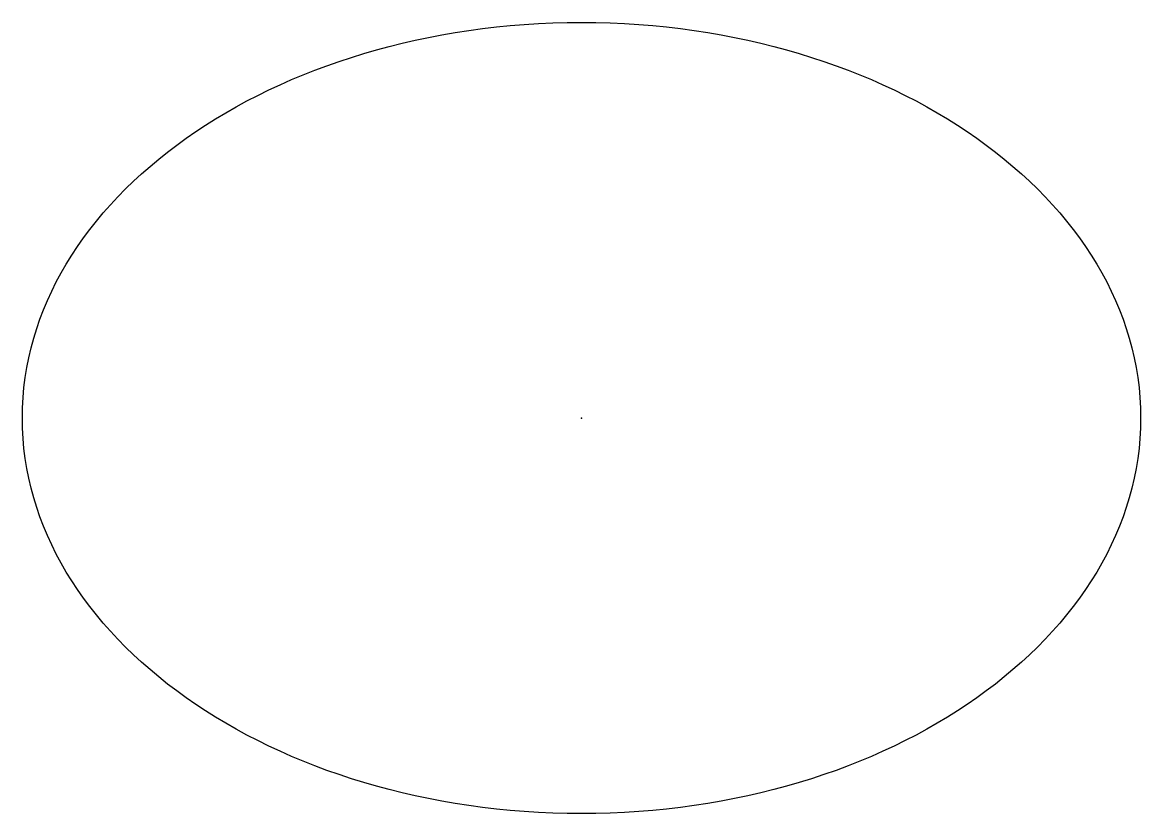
# Model space of a CAD drawing. Header units: metres. Extents: x -1 to 1, y 1.29 to 2.71.
import ezdxf

# ---------------------------------------------------------------- set-up
doc = ezdxf.new("R2010")
doc.units = ezdxf.units.M

msp = doc.modelspace()

# ---------------------------------------------------------------- linework, layer by layer
at = {"color": 1, "extrusion": (0, 0.707107, 0.707107)}
msp.add_circle((0, 0, 2.8284), 1, dxfattribs=at)
at = {"color": 1}
msp.add_point((0, 2, 2), dxfattribs=at)

doc.saveas('drawing.dxf')
